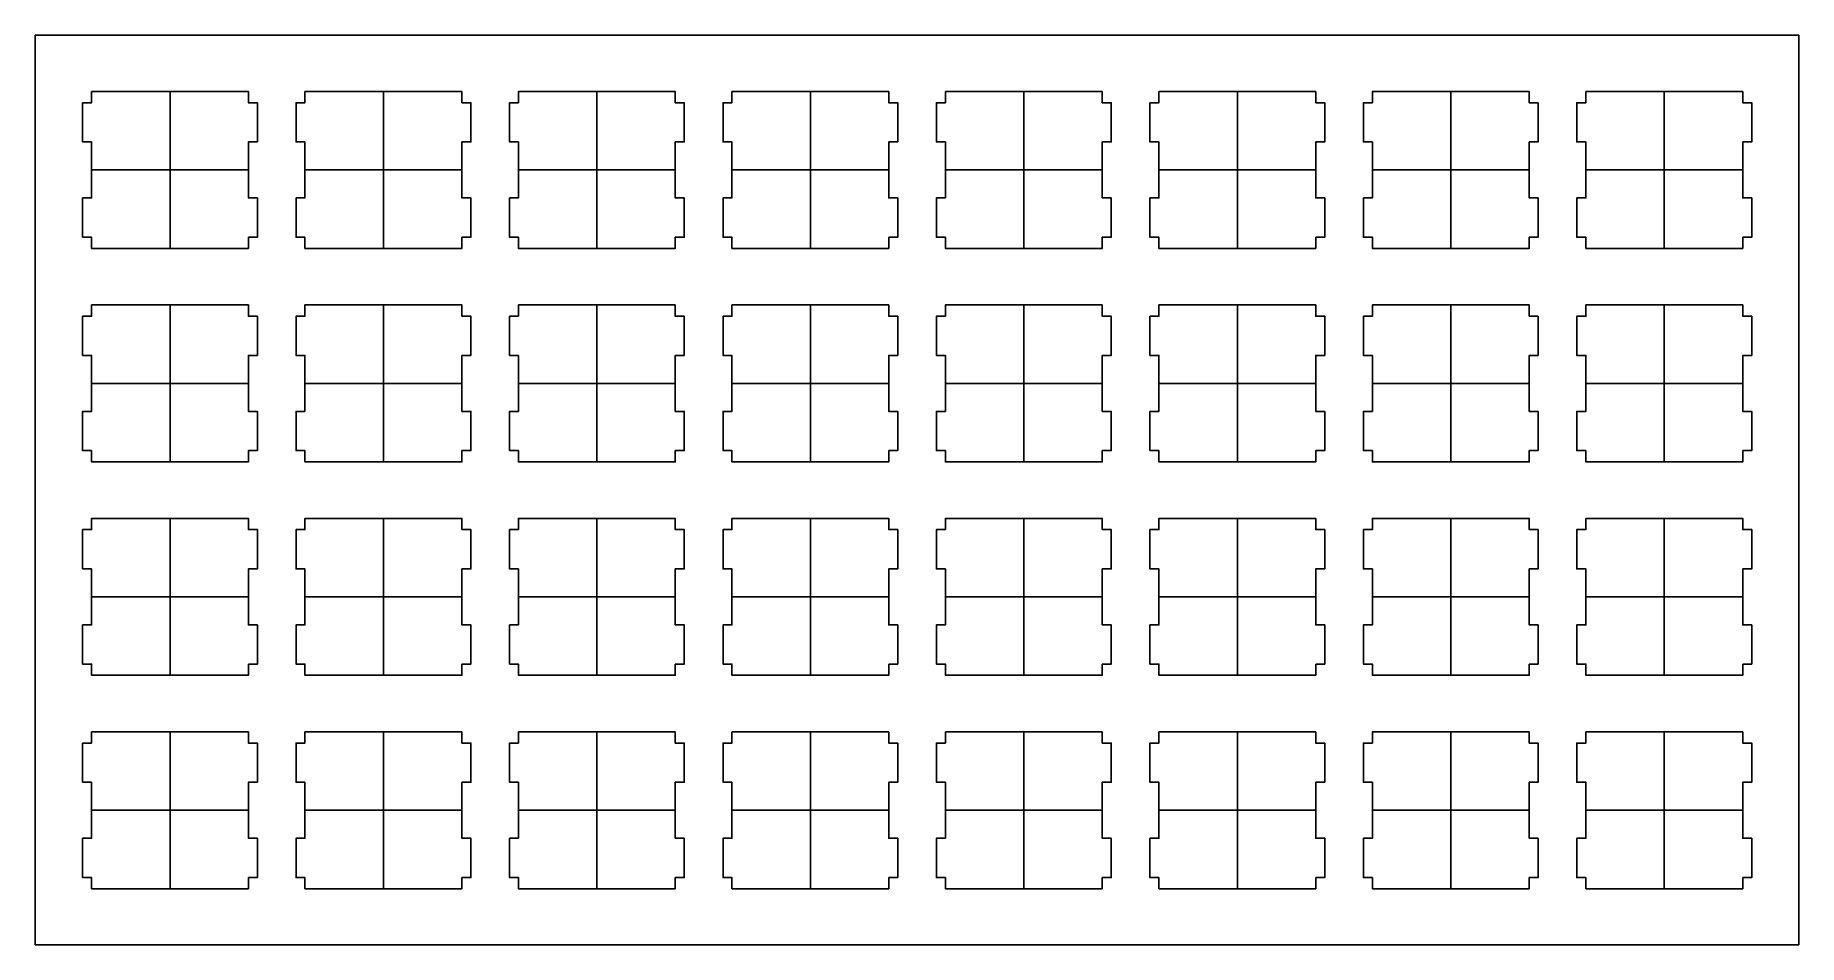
# Model space of a CAD drawing. Extents: x 0 to 157, y 0 to 81.
import ezdxf

# ---------------------------------------------------------------- set-up
doc = ezdxf.new("R2010")
doc.units = 0
doc.layers.get('0').update_dxf_attribs({"linetype": 'CONTINUOUS'})
doc.layers.add('LAYER1', color=7, linetype='CONTINUOUS')

msp = doc.modelspace()

# ---------------------------------------------------------------- linework, layer by layer
at = {"linetype": 'CONTINUOUS'}
for p, q in [((12.03, 76.15), (12.03, 62.15)), ((31.08, 76.15), (31.08, 62.15)), ((50.13, 76.15), (50.13, 62.15)), ((69.18, 76.15), (69.18, 62.15)), ((88.23, 76.15), (88.23, 62.15)), ((107.28, 76.15), (107.28, 62.15)), ((126.33, 76.15), (126.33, 62.15)), ((145.38, 76.15), (145.38, 62.15)), ((5.03, 69.15), (19.02, 69.15)), ((24.07, 69.15), (38.08, 69.15)), ((43.12, 69.15), (57.12, 69.15)), ((62.17, 69.15), (76.17, 69.15)), ((81.22, 69.15), (95.22, 69.15)), ((100.28, 69.15), (114.28, 69.15)), ((119.33, 69.15), (133.32, 69.15)), ((138.38, 69.15), (152.38, 69.15)), ((12.03, 57.1), (12.03, 43.1)), ((31.08, 57.1), (31.08, 43.1)), ((50.13, 57.1), (50.13, 43.1)), ((69.18, 57.1), (69.18, 43.1)), ((88.23, 57.1), (88.23, 43.1)), ((107.28, 57.1), (107.28, 43.1)), ((126.33, 57.1), (126.33, 43.1)), ((145.38, 57.1), (145.38, 43.1)), ((5.03, 50.1), (19.02, 50.1)), ((24.07, 50.1), (38.08, 50.1)), ((43.12, 50.1), (57.12, 50.1)), ((62.17, 50.1), (76.17, 50.1)), ((81.22, 50.1), (95.22, 50.1)), ((100.28, 50.1), (114.28, 50.1)), ((119.33, 50.1), (133.32, 50.1)), ((138.38, 50.1), (152.38, 50.1)), ((12.03, 38.05), (12.03, 24.05)), ((31.08, 38.05), (31.08, 24.05)), ((50.13, 38.05), (50.13, 24.05)), ((69.18, 38.05), (69.18, 24.05)), ((88.23, 38.05), (88.23, 24.05)), ((107.28, 38.05), (107.28, 24.05)), ((126.33, 38.05), (126.33, 24.05)), ((145.38, 38.05), (145.38, 24.05)), ((5.03, 31.05), (19.02, 31.05)), ((24.07, 31.05), (38.08, 31.05)), ((43.12, 31.05), (57.12, 31.05)), ((62.17, 31.05), (76.17, 31.05)), ((81.22, 31.05), (95.22, 31.05)), ((100.28, 31.05), (114.28, 31.05)), ((119.33, 31.05), (133.32, 31.05)), ((138.38, 31.05), (152.38, 31.05)), ((12.03, 19), (12.03, 5)), ((31.08, 19), (31.08, 5)), ((50.13, 19), (50.13, 5)), ((69.18, 19), (69.18, 5)), ((88.23, 19), (88.23, 5)), ((107.28, 19), (107.28, 5)), ((126.33, 19), (126.33, 5)), ((145.38, 19), (145.38, 5)), ((5.03, 12), (19.02, 12)), ((24.07, 12), (38.08, 12)), ((43.12, 12), (57.12, 12)), ((62.17, 12), (76.17, 12)), ((81.22, 12), (95.22, 12)), ((100.28, 12), (114.28, 12)), ((119.33, 12), (133.32, 12)), ((138.38, 12), (152.38, 12))]:
    msp.add_line(p, q, dxfattribs=at)
at = {"layer": 'LAYER1'}
for points in [[(0, 0), (157.38, 0), (157.38, 81.17), (0, 81.17), (0, 0)], [(19.02, 63.15), (19.82, 63.15), (19.82, 66.65), (19.02, 66.65), (19.02, 71.65), (19.82, 71.65), (19.82, 75.15), (19.02, 75.15), (19.02, 76.15), (5.03, 76.15), (5.03, 75.15), (4.22, 75.15), (4.22, 71.65), (5.03, 71.65), (5.03, 66.65), (4.22, 66.65), (4.22, 63.15), (5.03, 63.15), (5.03, 62.15), (19.02, 62.15), (19.02, 63.15)], [(38.08, 63.15), (38.88, 63.15), (38.88, 66.65), (38.08, 66.65), (38.08, 71.65), (38.88, 71.65), (38.88, 75.15), (38.08, 75.15), (38.08, 76.15), (24.07, 76.15), (24.07, 75.15), (23.27, 75.15), (23.27, 71.65), (24.07, 71.65), (24.07, 66.65), (23.27, 66.65), (23.27, 63.15), (24.07, 63.15), (24.07, 62.15), (38.08, 62.15), (38.08, 63.15)], [(57.12, 63.15), (57.92, 63.15), (57.92, 66.65), (57.12, 66.65), (57.12, 71.65), (57.92, 71.65), (57.92, 75.15), (57.12, 75.15), (57.12, 76.15), (43.12, 76.15), (43.12, 75.15), (42.33, 75.15), (42.33, 71.65), (43.12, 71.65), (43.12, 66.65), (42.33, 66.65), (42.33, 63.15), (43.12, 63.15), (43.12, 62.15), (57.12, 62.15), (57.12, 63.15)], [(76.17, 63.15), (76.97, 63.15), (76.97, 66.65), (76.17, 66.65), (76.17, 71.65), (76.97, 71.65), (76.97, 75.15), (76.17, 75.15), (76.17, 76.15), (62.17, 76.15), (62.17, 75.15), (61.38, 75.15), (61.38, 71.65), (62.17, 71.65), (62.17, 66.65), (61.38, 66.65), (61.38, 63.15), (62.17, 63.15), (62.17, 62.15), (76.17, 62.15), (76.17, 63.15)], [(95.22, 63.15), (96.03, 63.15), (96.03, 66.65), (95.22, 66.65), (95.22, 71.65), (96.03, 71.65), (96.03, 75.15), (95.22, 75.15), (95.22, 76.15), (81.22, 76.15), (81.22, 75.15), (80.42, 75.15), (80.42, 71.65), (81.22, 71.65), (81.22, 66.65), (80.42, 66.65), (80.42, 63.15), (81.22, 63.15), (81.22, 62.15), (95.22, 62.15), (95.22, 63.15)], [(114.28, 63.15), (115.08, 63.15), (115.08, 66.65), (114.28, 66.65), (114.28, 71.65), (115.08, 71.65), (115.08, 75.15), (114.28, 75.15), (114.28, 76.15), (100.28, 76.15), (100.28, 75.15), (99.47, 75.15), (99.47, 71.65), (100.28, 71.65), (100.28, 66.65), (99.47, 66.65), (99.47, 63.15), (100.28, 63.15), (100.28, 62.15), (114.28, 62.15), (114.28, 63.15)], [(133.32, 63.15), (134.12, 63.15), (134.12, 66.65), (133.32, 66.65), (133.32, 71.65), (134.12, 71.65), (134.12, 75.15), (133.32, 75.15), (133.32, 76.15), (119.33, 76.15), (119.33, 75.15), (118.53, 75.15), (118.53, 71.65), (119.33, 71.65), (119.33, 66.65), (118.53, 66.65), (118.53, 63.15), (119.33, 63.15), (119.33, 62.15), (133.32, 62.15), (133.32, 63.15)], [(152.38, 63.15), (153.18, 63.15), (153.18, 66.65), (152.38, 66.65), (152.38, 71.65), (153.18, 71.65), (153.18, 75.15), (152.38, 75.15), (152.38, 76.15), (138.38, 76.15), (138.38, 75.15), (137.57, 75.15), (137.57, 71.65), (138.38, 71.65), (138.38, 66.65), (137.57, 66.65), (137.57, 63.15), (138.38, 63.15), (138.38, 62.15), (152.38, 62.15), (152.38, 63.15)], [(19.02, 44.1), (19.82, 44.1), (19.82, 47.6), (19.02, 47.6), (19.02, 52.6), (19.82, 52.6), (19.82, 56.1), (19.02, 56.1), (19.02, 57.1), (5.03, 57.1), (5.03, 56.1), (4.22, 56.1), (4.22, 52.6), (5.03, 52.6), (5.03, 47.6), (4.22, 47.6), (4.22, 44.1), (5.03, 44.1), (5.03, 43.1), (19.02, 43.1), (19.02, 44.1)], [(38.08, 44.1), (38.88, 44.1), (38.88, 47.6), (38.08, 47.6), (38.08, 52.6), (38.88, 52.6), (38.88, 56.1), (38.08, 56.1), (38.08, 57.1), (24.07, 57.1), (24.07, 56.1), (23.27, 56.1), (23.27, 52.6), (24.07, 52.6), (24.07, 47.6), (23.27, 47.6), (23.27, 44.1), (24.07, 44.1), (24.07, 43.1), (38.08, 43.1), (38.08, 44.1)], [(57.12, 44.1), (57.92, 44.1), (57.92, 47.6), (57.12, 47.6), (57.12, 52.6), (57.92, 52.6), (57.92, 56.1), (57.12, 56.1), (57.12, 57.1), (43.12, 57.1), (43.12, 56.1), (42.33, 56.1), (42.33, 52.6), (43.12, 52.6), (43.12, 47.6), (42.33, 47.6), (42.33, 44.1), (43.12, 44.1), (43.12, 43.1), (57.12, 43.1), (57.12, 44.1)], [(76.17, 44.1), (76.97, 44.1), (76.97, 47.6), (76.17, 47.6), (76.17, 52.6), (76.97, 52.6), (76.97, 56.1), (76.17, 56.1), (76.17, 57.1), (62.17, 57.1), (62.17, 56.1), (61.38, 56.1), (61.38, 52.6), (62.17, 52.6), (62.17, 47.6), (61.38, 47.6), (61.38, 44.1), (62.17, 44.1), (62.17, 43.1), (76.17, 43.1), (76.17, 44.1)], [(95.22, 44.1), (96.03, 44.1), (96.03, 47.6), (95.22, 47.6), (95.22, 52.6), (96.03, 52.6), (96.03, 56.1), (95.22, 56.1), (95.22, 57.1), (81.22, 57.1), (81.22, 56.1), (80.42, 56.1), (80.42, 52.6), (81.22, 52.6), (81.22, 47.6), (80.42, 47.6), (80.42, 44.1), (81.22, 44.1), (81.22, 43.1), (95.22, 43.1), (95.22, 44.1)], [(114.28, 44.1), (115.08, 44.1), (115.08, 47.6), (114.28, 47.6), (114.28, 52.6), (115.08, 52.6), (115.08, 56.1), (114.28, 56.1), (114.28, 57.1), (100.28, 57.1), (100.28, 56.1), (99.47, 56.1), (99.47, 52.6), (100.28, 52.6), (100.28, 47.6), (99.47, 47.6), (99.47, 44.1), (100.28, 44.1), (100.28, 43.1), (114.28, 43.1), (114.28, 44.1)], [(133.32, 44.1), (134.12, 44.1), (134.12, 47.6), (133.32, 47.6), (133.32, 52.6), (134.12, 52.6), (134.12, 56.1), (133.32, 56.1), (133.32, 57.1), (119.33, 57.1), (119.33, 56.1), (118.53, 56.1), (118.53, 52.6), (119.33, 52.6), (119.33, 47.6), (118.53, 47.6), (118.53, 44.1), (119.33, 44.1), (119.33, 43.1), (133.32, 43.1), (133.32, 44.1)], [(152.38, 44.1), (153.18, 44.1), (153.18, 47.6), (152.38, 47.6), (152.38, 52.6), (153.18, 52.6), (153.18, 56.1), (152.38, 56.1), (152.38, 57.1), (138.38, 57.1), (138.38, 56.1), (137.57, 56.1), (137.57, 52.6), (138.38, 52.6), (138.38, 47.6), (137.57, 47.6), (137.57, 44.1), (138.38, 44.1), (138.38, 43.1), (152.38, 43.1), (152.38, 44.1)], [(19.02, 25.05), (19.82, 25.05), (19.82, 28.55), (19.02, 28.55), (19.02, 33.55), (19.82, 33.55), (19.82, 37.05), (19.02, 37.05), (19.02, 38.05), (5.03, 38.05), (5.03, 37.05), (4.22, 37.05), (4.22, 33.55), (5.03, 33.55), (5.03, 28.55), (4.22, 28.55), (4.22, 25.05), (5.03, 25.05), (5.03, 24.05), (19.02, 24.05), (19.02, 25.05)], [(38.08, 25.05), (38.88, 25.05), (38.88, 28.55), (38.08, 28.55), (38.08, 33.55), (38.88, 33.55), (38.88, 37.05), (38.08, 37.05), (38.08, 38.05), (24.07, 38.05), (24.07, 37.05), (23.27, 37.05), (23.27, 33.55), (24.07, 33.55), (24.07, 28.55), (23.27, 28.55), (23.27, 25.05), (24.07, 25.05), (24.07, 24.05), (38.08, 24.05), (38.08, 25.05)], [(57.12, 25.05), (57.92, 25.05), (57.92, 28.55), (57.12, 28.55), (57.12, 33.55), (57.92, 33.55), (57.92, 37.05), (57.12, 37.05), (57.12, 38.05), (43.12, 38.05), (43.12, 37.05), (42.33, 37.05), (42.33, 33.55), (43.12, 33.55), (43.12, 28.55), (42.33, 28.55), (42.33, 25.05), (43.12, 25.05), (43.12, 24.05), (57.12, 24.05), (57.12, 25.05)], [(76.17, 25.05), (76.97, 25.05), (76.97, 28.55), (76.17, 28.55), (76.17, 33.55), (76.97, 33.55), (76.97, 37.05), (76.17, 37.05), (76.17, 38.05), (62.17, 38.05), (62.17, 37.05), (61.38, 37.05), (61.38, 33.55), (62.17, 33.55), (62.17, 28.55), (61.38, 28.55), (61.38, 25.05), (62.17, 25.05), (62.17, 24.05), (76.17, 24.05), (76.17, 25.05)], [(95.22, 25.05), (96.03, 25.05), (96.03, 28.55), (95.22, 28.55), (95.22, 33.55), (96.03, 33.55), (96.03, 37.05), (95.22, 37.05), (95.22, 38.05), (81.22, 38.05), (81.22, 37.05), (80.42, 37.05), (80.42, 33.55), (81.22, 33.55), (81.22, 28.55), (80.42, 28.55), (80.42, 25.05), (81.22, 25.05), (81.22, 24.05), (95.22, 24.05), (95.22, 25.05)], [(114.28, 25.05), (115.08, 25.05), (115.08, 28.55), (114.28, 28.55), (114.28, 33.55), (115.08, 33.55), (115.08, 37.05), (114.28, 37.05), (114.28, 38.05), (100.28, 38.05), (100.28, 37.05), (99.47, 37.05), (99.47, 33.55), (100.28, 33.55), (100.28, 28.55), (99.47, 28.55), (99.47, 25.05), (100.28, 25.05), (100.28, 24.05), (114.28, 24.05), (114.28, 25.05)], [(133.32, 25.05), (134.12, 25.05), (134.12, 28.55), (133.32, 28.55), (133.32, 33.55), (134.12, 33.55), (134.12, 37.05), (133.32, 37.05), (133.32, 38.05), (119.33, 38.05), (119.33, 37.05), (118.53, 37.05), (118.53, 33.55), (119.33, 33.55), (119.33, 28.55), (118.53, 28.55), (118.53, 25.05), (119.33, 25.05), (119.33, 24.05), (133.32, 24.05), (133.32, 25.05)], [(152.38, 25.05), (153.18, 25.05), (153.18, 28.55), (152.38, 28.55), (152.38, 33.55), (153.18, 33.55), (153.18, 37.05), (152.38, 37.05), (152.38, 38.05), (138.38, 38.05), (138.38, 37.05), (137.57, 37.05), (137.57, 33.55), (138.38, 33.55), (138.38, 28.55), (137.57, 28.55), (137.57, 25.05), (138.38, 25.05), (138.38, 24.05), (152.38, 24.05), (152.38, 25.05)], [(19.02, 6), (19.82, 6), (19.82, 9.5), (19.02, 9.5), (19.02, 14.5), (19.82, 14.5), (19.82, 18), (19.02, 18), (19.02, 19), (5.03, 19), (5.03, 18), (4.22, 18), (4.22, 14.5), (5.03, 14.5), (5.03, 9.5), (4.22, 9.5), (4.22, 6), (5.03, 6), (5.03, 5), (19.02, 5), (19.02, 6)], [(38.08, 6), (38.88, 6), (38.88, 9.5), (38.08, 9.5), (38.08, 14.5), (38.88, 14.5), (38.88, 18), (38.08, 18), (38.08, 19), (24.07, 19), (24.07, 18), (23.27, 18), (23.27, 14.5), (24.07, 14.5), (24.07, 9.5), (23.27, 9.5), (23.27, 6), (24.07, 6), (24.07, 5), (38.08, 5), (38.08, 6)], [(57.12, 6), (57.92, 6), (57.92, 9.5), (57.12, 9.5), (57.12, 14.5), (57.92, 14.5), (57.92, 18), (57.12, 18), (57.12, 19), (43.12, 19), (43.12, 18), (42.33, 18), (42.33, 14.5), (43.12, 14.5), (43.12, 9.5), (42.33, 9.5), (42.33, 6), (43.12, 6), (43.12, 5), (57.12, 5), (57.12, 6)], [(76.17, 6), (76.97, 6), (76.97, 9.5), (76.17, 9.5), (76.17, 14.5), (76.97, 14.5), (76.97, 18), (76.17, 18), (76.17, 19), (62.17, 19), (62.17, 18), (61.38, 18), (61.38, 14.5), (62.17, 14.5), (62.17, 9.5), (61.38, 9.5), (61.38, 6), (62.17, 6), (62.17, 5), (76.17, 5), (76.17, 6)], [(95.22, 6), (96.03, 6), (96.03, 9.5), (95.22, 9.5), (95.22, 14.5), (96.03, 14.5), (96.03, 18), (95.22, 18), (95.22, 19), (81.22, 19), (81.22, 18), (80.42, 18), (80.42, 14.5), (81.22, 14.5), (81.22, 9.5), (80.42, 9.5), (80.42, 6), (81.22, 6), (81.22, 5), (95.22, 5), (95.22, 6)], [(114.28, 6), (115.08, 6), (115.08, 9.5), (114.28, 9.5), (114.28, 14.5), (115.08, 14.5), (115.08, 18), (114.28, 18), (114.28, 19), (100.28, 19), (100.28, 18), (99.47, 18), (99.47, 14.5), (100.28, 14.5), (100.28, 9.5), (99.47, 9.5), (99.47, 6), (100.28, 6), (100.28, 5), (114.28, 5), (114.28, 6)], [(133.32, 6), (134.12, 6), (134.12, 9.5), (133.32, 9.5), (133.32, 14.5), (134.12, 14.5), (134.12, 18), (133.32, 18), (133.32, 19), (119.33, 19), (119.33, 18), (118.53, 18), (118.53, 14.5), (119.33, 14.5), (119.33, 9.5), (118.53, 9.5), (118.53, 6), (119.33, 6), (119.33, 5), (133.32, 5), (133.32, 6)], [(152.38, 6), (153.18, 6), (153.18, 9.5), (152.38, 9.5), (152.38, 14.5), (153.18, 14.5), (153.18, 18), (152.38, 18), (152.38, 19), (138.38, 19), (138.38, 18), (137.57, 18), (137.57, 14.5), (138.38, 14.5), (138.38, 9.5), (137.57, 9.5), (137.57, 6), (138.38, 6), (138.38, 5), (152.38, 5), (152.38, 6)]]:
    msp.add_lwpolyline(points, close=True, dxfattribs=at)

doc.saveas('drawing.dxf')
